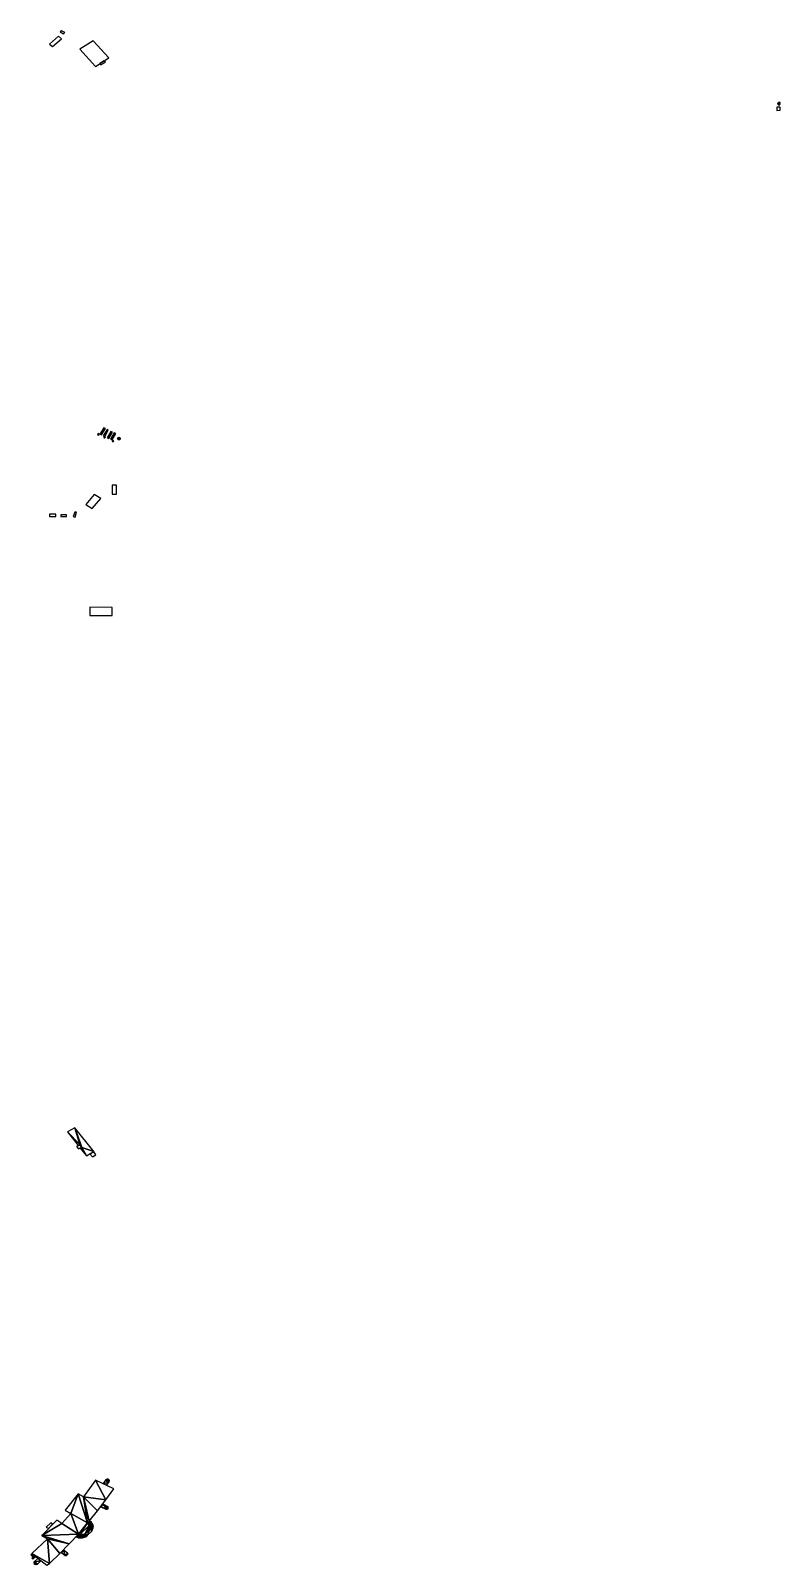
# Model space of a CAD drawing. Extents: x -35430092 to -35393830, y 11991942 to 12015432.
# Drawn here: x -35409415 to -35405670, y 12001009 to 12008678 of the extents above; entities that cross this region are included whole.
import ezdxf

# ---------------------------------------------------------------- set-up
doc = ezdxf.new("R2010")
doc.units = 0

msp = doc.modelspace()

# ---------------------------------------------------------------- linework, layer by layer
at = {"layer": 'mg_to_dxf', "color": 52}
for points in [[(-35409306.19, 12008598.66), (-35409261.64, 12008637.63), (-35409275.56, 12008650.16), (-35409320.11, 12008611.19)], [(-35409267.21, 12008672.44), (-35409250.5, 12008662.69), (-35409244.94, 12008668.26), (-35409261.64, 12008678)], [(-35409091.81, 12008499.82), (-35409024.99, 12008541.58), (-35409102.95, 12008627.89), (-35409169.77, 12008586.13)], [(-35409063.97, 12008508.18), (-35409041.7, 12008520.7), (-35409047.27, 12008527.66), (-35409069.54, 12008513.74)], [(-35405681.32, 12008314.68), (-35405681.32, 12008314.68), (-35405684.11, 12008311.9), (-35405681.32, 12008311.9)], [(-35405681.32, 12008314.68), (-35405681.32, 12008314.68), (-35405684.11, 12008314.68), (-35405684.11, 12008311.9)], [(-35405681.32, 12008311.9), (-35405681.32, 12008311.9), (-35405672.97, 12008307.72), (-35405678.54, 12008318.86)], [(-35405681.32, 12008311.9), (-35405681.32, 12008311.9), (-35405678.54, 12008318.86), (-35405681.32, 12008314.68)], [(-35405681.32, 12008311.9), (-35405681.32, 12008311.9), (-35405681.32, 12008307.72), (-35405672.97, 12008307.72)], [(-35405678.54, 12008318.86), (-35405678.54, 12008318.86), (-35405672.97, 12008307.72), (-35405670.19, 12008318.86)], [(-35405670.19, 12008281.27), (-35405670.19, 12008295.19), (-35405686.89, 12008295.19), (-35405686.89, 12008279.88)], [(-35409075.11, 12006656.77), (-35409072.32, 12006662.33), (-35409077.89, 12006665.12), (-35409080.68, 12006658.16)], [(-35409069.54, 12006660.94), (-35409061.19, 12006658.16), (-35409041.7, 12006690.18), (-35409050.05, 12006692.96)], [(-35409052.83, 12006653.98), (-35409044.48, 12006649.81), (-35409027.78, 12006681.82), (-35409033.35, 12006684.61)], [(-35409044.48, 12006642.85), (-35409041.7, 12006648.41), (-35409047.27, 12006649.81), (-35409050.05, 12006644.24)], [(-35409033.35, 12006644.24), (-35409024.99, 12006640.06), (-35409005.51, 12006672.08), (-35409013.86, 12006674.86)], [(-35409016.64, 12006637.28), (-35409008.29, 12006633.1), (-35408988.8, 12006665.12), (-35408997.15, 12006667.9)], [(-35409002.72, 12006623.36), (-35408999.94, 12006628.93), (-35409005.51, 12006631.71), (-35409008.29, 12006626.14)], [(-35408972.1, 12006645.63), (-35408972.1, 12006645.63), (-35408980.45, 12006638.67), (-35408977.66, 12006635.89)], [(-35408977.66, 12006642.85), (-35408977.66, 12006642.85), (-35408980.45, 12006638.67), (-35408972.1, 12006645.63)], [(-35408977.66, 12006642.85), (-35408977.66, 12006642.85), (-35408980.45, 12006641.45), (-35408980.45, 12006638.67)], [(-35408972.1, 12006645.63), (-35408972.1, 12006645.63), (-35408977.66, 12006635.89), (-35408969.31, 12006644.24)], [(-35408977.66, 12006642.85), (-35408977.66, 12006642.85), (-35408972.1, 12006645.63), (-35408974.88, 12006645.63)], [(-35408969.31, 12006644.24), (-35408969.31, 12006644.24), (-35408977.66, 12006635.89), (-35408974.88, 12006634.49)], [(-35408969.31, 12006644.24), (-35408969.31, 12006644.24), (-35408974.88, 12006634.49), (-35408966.53, 12006641.45)], [(-35408966.53, 12006641.45), (-35408966.53, 12006641.45), (-35408974.88, 12006634.49), (-35408972.1, 12006634.49)], [(-35408966.53, 12006641.45), (-35408966.53, 12006641.45), (-35408972.1, 12006634.49), (-35408966.53, 12006638.67)], [(-35408966.53, 12006638.67), (-35408966.53, 12006638.67), (-35408972.1, 12006634.49), (-35408969.31, 12006635.89)], [(-35408986.02, 12006361.66), (-35408986.02, 12006407.59), (-35409008.29, 12006407.59), (-35409008.29, 12006361.66)], [(-35409108.52, 12006290.66), (-35409063.97, 12006340.77), (-35409097.38, 12006360.26), (-35409139.14, 12006310.15)], [(-35409289.48, 12006250.29), (-35409289.48, 12006261.43), (-35409320.11, 12006261.43), (-35409320.11, 12006250.29)], [(-35409236.58, 12006250.29), (-35409236.58, 12006258.64), (-35409264.42, 12006258.64), (-35409264.42, 12006250.29)], [(-35409203.17, 12006250.29), (-35409192.04, 12006247.51), (-35409186.47, 12006271.17), (-35409194.82, 12006272.56)], [(-35409119.65, 12005756.12), (-35409008.29, 12005756.12), (-35409008.29, 12005795.1), (-35409119.65, 12005796.49)], [(-35409194.82, 12003196.16), (-35409194.82, 12003196.16), (-35409231.02, 12003175.28), (-35409169.77, 12003112.64)], [(-35409169.77, 12003112.64), (-35409169.77, 12003112.64), (-35409231.02, 12003175.28), (-35409178.12, 12003107.07)], [(-35409158.63, 12003097.33), (-35409158.63, 12003097.33), (-35409194.82, 12003196.16), (-35409169.77, 12003112.64)], [(-35409158.63, 12003097.33), (-35409158.63, 12003097.33), (-35409100.16, 12003076.45), (-35409194.82, 12003196.16)], [(-35409175.33, 12003090.37), (-35409161.41, 12003098.72), (-35409169.77, 12003111.25), (-35409186.47, 12003102.9)], [(-35409158.63, 12003097.33), (-35409158.63, 12003097.33), (-35409166.98, 12003093.15), (-35409136.36, 12003055.57)], [(-35409158.63, 12003097.33), (-35409158.63, 12003097.33), (-35409136.36, 12003055.57), (-35409100.16, 12003076.45)], [(-35409105.73, 12003050), (-35409089.03, 12003061.14), (-35409100.16, 12003075.06), (-35409119.65, 12003065.31)], [(-35409150.28, 12001351.72), (-35409150.28, 12001351.72), (-35409038.91, 12001336.4), (-35409091.81, 12001435.24)], [(-35409091.81, 12001435.24), (-35409091.81, 12001435.24), (-35409038.91, 12001336.4), (-35408999.94, 12001390.69)], [(-35409024.99, 12001422.71), (-35409024.99, 12001422.71), (-35409041.7, 12001435.24), (-35409052.83, 12001418.53)], [(-35409024.99, 12001422.71), (-35409024.99, 12001422.71), (-35409052.83, 12001418.53), (-35409036.13, 12001410.18)], [(-35409024.99, 12001425.49), (-35409024.99, 12001425.49), (-35409036.13, 12001438.02), (-35409041.7, 12001435.24)], [(-35409024.99, 12001425.49), (-35409024.99, 12001425.49), (-35409041.7, 12001435.24), (-35409024.99, 12001422.71)], [(-35409036.13, 12001438.02), (-35409036.13, 12001438.02), (-35409024.99, 12001438.02), (-35409033.35, 12001439.41)], [(-35409036.13, 12001438.02), (-35409036.13, 12001438.02), (-35409022.21, 12001435.24), (-35409024.99, 12001438.02)], [(-35409024.99, 12001425.49), (-35409024.99, 12001425.49), (-35409022.21, 12001435.24), (-35409036.13, 12001438.02)], [(-35409033.35, 12001439.41), (-35409033.35, 12001439.41), (-35409024.99, 12001438.02), (-35409027.78, 12001439.41)], [(-35409024.99, 12001425.49), (-35409024.99, 12001425.49), (-35409022.21, 12001431.06), (-35409022.21, 12001435.24)], [(-35409024.99, 12001425.49), (-35409024.99, 12001425.49), (-35409022.21, 12001428.28), (-35409022.21, 12001431.06)], [(-35409214.31, 12001268.19), (-35409214.31, 12001268.19), (-35409178.12, 12001365.64), (-35409242.15, 12001284.9)], [(-35409130.79, 12001220.86), (-35409130.79, 12001220.86), (-35409178.12, 12001365.64), (-35409214.31, 12001268.19)], [(-35409130.79, 12001220.86), (-35409130.79, 12001220.86), (-35409150.28, 12001351.72), (-35409178.12, 12001365.64)], [(-35409150.28, 12001351.72), (-35409150.28, 12001351.72), (-35409080.68, 12001282.11), (-35409038.91, 12001336.4)], [(-35409130.79, 12001220.86), (-35409130.79, 12001220.86), (-35409122.44, 12001230.61), (-35409150.28, 12001351.72)], [(-35409150.28, 12001351.72), (-35409150.28, 12001351.72), (-35409122.44, 12001230.61), (-35409080.68, 12001282.11)], [(-35409258.86, 12001218.08), (-35409258.86, 12001218.08), (-35409175.33, 12001165.18), (-35409214.31, 12001268.19)], [(-35409214.31, 12001268.19), (-35409214.31, 12001268.19), (-35409175.33, 12001165.18), (-35409130.79, 12001220.86)], [(-35409033.35, 12001290.47), (-35409033.35, 12001290.47), (-35409052.83, 12001315.52), (-35409063.97, 12001301.6)], [(-35409036.13, 12001289.07), (-35409036.13, 12001289.07), (-35409063.97, 12001301.6), (-35409038.91, 12001289.07)], [(-35409033.35, 12001290.47), (-35409033.35, 12001290.47), (-35409063.97, 12001301.6), (-35409036.13, 12001289.07)], [(-35409027.78, 12001298.82), (-35409027.78, 12001298.82), (-35409052.83, 12001315.52), (-35409033.35, 12001290.47)], [(-35409027.78, 12001298.82), (-35409027.78, 12001298.82), (-35409027.78, 12001301.6), (-35409052.83, 12001315.52)], [(-35409027.78, 12001298.82), (-35409027.78, 12001298.82), (-35409033.35, 12001290.47), (-35409027.78, 12001294.64)], [(-35409033.35, 12001290.47), (-35409033.35, 12001290.47), (-35409027.78, 12001291.86), (-35409027.78, 12001294.64)], [(-35409258.86, 12001218.08), (-35409258.86, 12001218.08), (-35409283.91, 12001234.78), (-35409359.08, 12001158.22)], [(-35409258.86, 12001218.08), (-35409258.86, 12001218.08), (-35409359.08, 12001158.22), (-35409175.33, 12001165.18)], [(-35409306.19, 12001215.3), (-35409314.54, 12001222.26), (-35409336.81, 12001199.98), (-35409325.67, 12001193.02)], [(-35409130.79, 12001220.86), (-35409130.79, 12001220.86), (-35409175.33, 12001165.18), (-35409169.77, 12001163.79)], [(-35409130.79, 12001220.86), (-35409130.79, 12001220.86), (-35409169.77, 12001163.79), (-35409122.44, 12001208.34)], [(-35409122.44, 12001208.34), (-35409122.44, 12001208.34), (-35409169.77, 12001163.79), (-35409144.71, 12001165.18)], [(-35409119.65, 12001201.38), (-35409119.65, 12001201.38), (-35409122.44, 12001208.34), (-35409144.71, 12001165.18)], [(-35409119.65, 12001201.38), (-35409119.65, 12001201.38), (-35409144.71, 12001165.18), (-35409119.65, 12001195.81)], [(-35409119.65, 12001195.81), (-35409119.65, 12001195.81), (-35409144.71, 12001165.18), (-35409122.44, 12001190.24)], [(-35409130.79, 12001159.61), (-35409130.79, 12001159.61), (-35409119.65, 12001190.24), (-35409141.92, 12001165.18)], [(-35409130.79, 12001220.86), (-35409130.79, 12001220.86), (-35409122.44, 12001208.34), (-35409125.22, 12001215.3)], [(-35409130.79, 12001159.61), (-35409130.79, 12001159.61), (-35409108.52, 12001181.89), (-35409119.65, 12001190.24)], [(-35409125.22, 12001218.08), (-35409125.22, 12001218.08), (-35409119.65, 12001230.61), (-35409128, 12001220.86)], [(-35409125.22, 12001218.08), (-35409125.22, 12001218.08), (-35409111.3, 12001225.04), (-35409119.65, 12001230.61)], [(-35409125.22, 12001218.08), (-35409125.22, 12001218.08), (-35409108.52, 12001218.08), (-35409111.3, 12001225.04)], [(-35409102.95, 12001202.77), (-35409102.95, 12001202.77), (-35409108.52, 12001218.08), (-35409125.22, 12001218.08)], [(-35409119.65, 12001211.12), (-35409119.65, 12001211.12), (-35409102.95, 12001202.77), (-35409125.22, 12001218.08)], [(-35409119.65, 12001211.12), (-35409119.65, 12001211.12), (-35409119.65, 12001204.16), (-35409116.87, 12001197.2)], [(-35409102.95, 12001194.42), (-35409102.95, 12001194.42), (-35409102.95, 12001202.77), (-35409119.65, 12001211.12)], [(-35409116.87, 12001197.2), (-35409116.87, 12001197.2), (-35409102.95, 12001194.42), (-35409119.65, 12001211.12)], [(-35409119.65, 12001190.24), (-35409119.65, 12001190.24), (-35409108.52, 12001181.89), (-35409116.87, 12001197.2)], [(-35409108.52, 12001181.89), (-35409108.52, 12001181.89), (-35409105.73, 12001187.46), (-35409116.87, 12001197.2)], [(-35409116.87, 12001197.2), (-35409116.87, 12001197.2), (-35409105.73, 12001187.46), (-35409102.95, 12001194.42)], [(-35409102.95, 12001202.77), (-35409102.95, 12001202.77), (-35409102.95, 12001211.12), (-35409108.52, 12001218.08)], [(-35409331.24, 12001141.52), (-35409331.24, 12001141.52), (-35409409.2, 12001067.74), (-35409320.11, 12001019.02)], [(-35409359.08, 12001158.22), (-35409359.08, 12001158.22), (-35409222.66, 12001116.46), (-35409175.33, 12001165.18)], [(-35409359.08, 12001158.22), (-35409359.08, 12001158.22), (-35409331.24, 12001141.52), (-35409222.66, 12001116.46)], [(-35409222.66, 12001116.46), (-35409222.66, 12001116.46), (-35409331.24, 12001141.52), (-35409269.99, 12001067.74)], [(-35409269.99, 12001067.74), (-35409269.99, 12001067.74), (-35409331.24, 12001141.52), (-35409320.11, 12001019.02)], [(-35409183.69, 12001149.87), (-35409183.69, 12001149.87), (-35409175.33, 12001163.79), (-35409186.47, 12001149.87)], [(-35409169.77, 12001161.01), (-35409169.77, 12001161.01), (-35409175.33, 12001163.79), (-35409183.69, 12001149.87)], [(-35409169.77, 12001161.01), (-35409169.77, 12001161.01), (-35409183.69, 12001149.87), (-35409161.41, 12001159.61)], [(-35409161.41, 12001159.61), (-35409161.41, 12001159.61), (-35409183.69, 12001149.87), (-35409175.33, 12001147.09)], [(-35409175.33, 12001147.09), (-35409175.33, 12001147.09), (-35409183.69, 12001149.87)], [(-35409175.33, 12001147.09), (-35409175.33, 12001147.09), (-35409164.2, 12001147.09), (-35409155.85, 12001159.61)], [(-35409175.33, 12001147.09), (-35409175.33, 12001147.09), (-35409155.85, 12001159.61), (-35409161.41, 12001159.61)], [(-35409144.71, 12001165.18), (-35409144.71, 12001165.18), (-35409169.77, 12001163.79), (-35409150.28, 12001162.4)], [(-35409150.28, 12001162.4), (-35409150.28, 12001162.4), (-35409169.77, 12001163.79), (-35409155.85, 12001161.01)], [(-35409169.77, 12001163.79), (-35409169.77, 12001163.79), (-35409164.2, 12001161.01), (-35409155.85, 12001161.01)], [(-35409164.2, 12001147.09), (-35409164.2, 12001147.09), (-35409130.79, 12001159.61), (-35409147.49, 12001161.01)], [(-35409155.85, 12001159.61), (-35409155.85, 12001159.61), (-35409164.2, 12001147.09), (-35409147.49, 12001161.01)], [(-35409164.2, 12001147.09), (-35409164.2, 12001147.09), (-35409144.71, 12001149.87), (-35409130.79, 12001159.61)], [(-35409164.2, 12001147.09), (-35409164.2, 12001147.09), (-35409155.85, 12001147.09), (-35409144.71, 12001149.87)], [(-35409147.49, 12001161.01), (-35409147.49, 12001161.01), (-35409130.79, 12001159.61), (-35409141.92, 12001163.79)], [(-35409130.79, 12001159.61), (-35409130.79, 12001159.61), (-35409144.71, 12001149.87), (-35409136.36, 12001154.05)], [(-35409130.79, 12001159.61), (-35409130.79, 12001159.61), (-35409141.92, 12001165.18), (-35409141.92, 12001163.79)], [(-35409403.63, 12001051.04), (-35409403.63, 12001051.04), (-35409409.2, 12001066.35), (-35409414.76, 12001060.78)], [(-35409320.11, 12001019.02), (-35409320.11, 12001019.02), (-35409409.2, 12001067.74), (-35409334.03, 12001009.27)], [(-35409403.63, 12001051.04), (-35409403.63, 12001051.04), (-35409392.49, 12001052.43), (-35409409.2, 12001066.35)], [(-35409403.63, 12001051.04), (-35409403.63, 12001051.04), (-35409409.2, 12001045.47), (-35409403.63, 12001041.29)], [(-35409403.63, 12001051.04), (-35409403.63, 12001051.04), (-35409403.63, 12001041.29), (-35409392.49, 12001052.43)], [(-35409398.06, 12001027.37), (-35409398.06, 12001027.37), (-35409364.65, 12001031.55), (-35409378.57, 12001044.08)], [(-35409398.06, 12001027.37), (-35409398.06, 12001027.37), (-35409381.36, 12001014.84), (-35409364.65, 12001031.55)], [(-35409398.06, 12001025.98), (-35409398.06, 12001025.98), (-35409381.36, 12001014.84), (-35409398.06, 12001027.37)], [(-35409381.36, 12001014.84), (-35409381.36, 12001014.84), (-35409398.06, 12001025.98), (-35409386.92, 12001013.45)], [(-35409395.28, 12001014.84), (-35409395.28, 12001014.84), (-35409389.71, 12001013.45), (-35409398.06, 12001025.98)], [(-35409386.92, 12001013.45), (-35409386.92, 12001013.45), (-35409398.06, 12001025.98), (-35409389.71, 12001013.45)], [(-35409398.06, 12001021.8), (-35409398.06, 12001021.8), (-35409395.28, 12001014.84), (-35409398.06, 12001025.98)], [(-35409242.15, 12001058), (-35409242.15, 12001058), (-35409250.5, 12001084.44), (-35409261.64, 12001073.31)], [(-35409242.15, 12001058), (-35409242.15, 12001058), (-35409231.02, 12001070.52), (-35409250.5, 12001084.44)], [(-35409231.02, 12001063.56), (-35409231.02, 12001063.56), (-35409231.02, 12001070.52), (-35409242.15, 12001058)], [(-35409231.02, 12001063.56), (-35409231.02, 12001063.56), (-35409242.15, 12001058), (-35409236.58, 12001058)], [(-35409231.02, 12001063.56), (-35409231.02, 12001063.56), (-35409236.58, 12001058), (-35409233.8, 12001059.39)], [(-35409231.02, 12001063.56), (-35409231.02, 12001063.56), (-35409228.23, 12001066.35), (-35409231.02, 12001070.52)], [(-35409398.06, 12001021.8), (-35409398.06, 12001021.8), (-35409398.06, 12001017.63), (-35409395.28, 12001014.84)]]:
    msp.add_3dface(points, dxfattribs=at)

doc.saveas('drawing.dxf')
